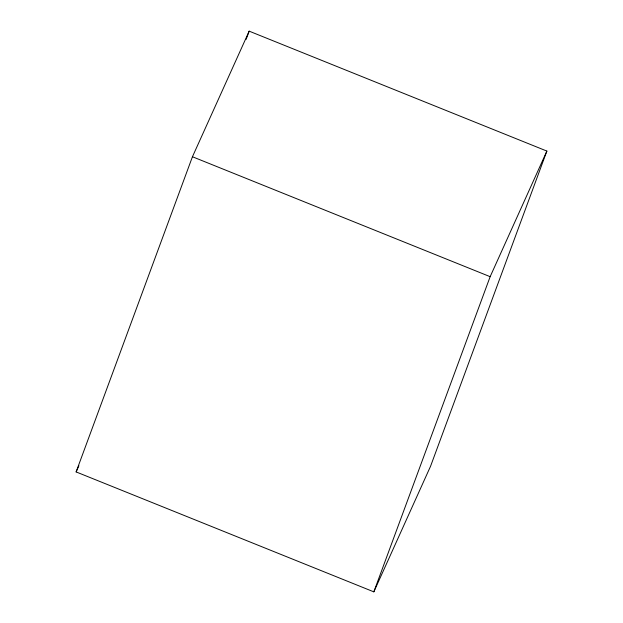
<?xml version="1.0" encoding="UTF-8"?>
<svg xmlns="http://www.w3.org/2000/svg" width="623" height="623" viewBox="0 0 623 623"><rect width="100%" height="100%" fill="white"/><g stroke="black" fill="none" stroke-linecap="round" stroke-linejoin="round"><path stroke-width="0.93" d="M76.123 471.923L192.445 156.747L249.169 31.15L546.877 151.078L430.555 466.253L373.831 591.85L76.123 471.923L78.919 465.731M246.147 39.35L249.169 31.15M373.831 591.85L490.153 276.682L546.877 151.078M192.445 156.747L490.153 276.682"/></g></svg>
